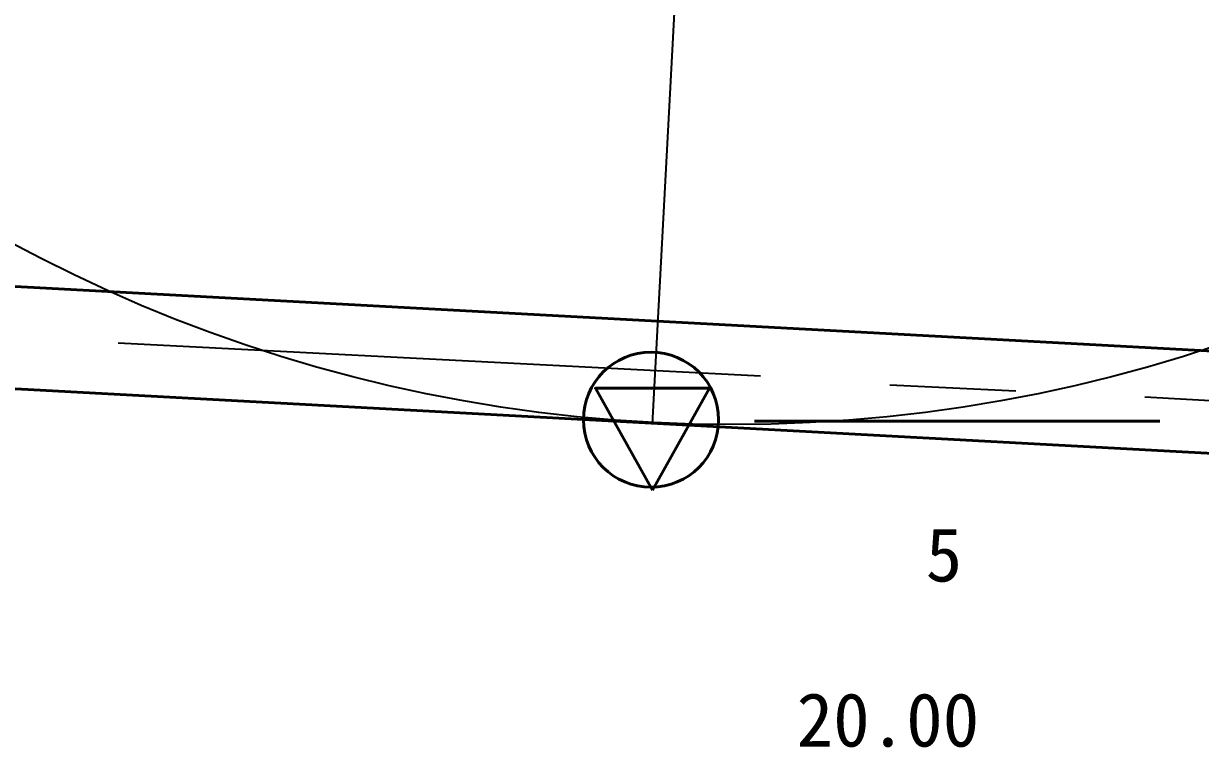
# Model space of a CAD drawing. Header units: metres. Extents: x 110 to 500, y 133 to 419.
# Drawn here: x 156.65 to 180.17, y 308.32 to 322.79 of the extents above; entities that cross this region are included whole.
import ezdxf

# ---------------------------------------------------------------- set-up
doc = ezdxf.new("R2010")
doc.units = ezdxf.units.M
for name, color, linetype in [('PDF_0-道路边线', 7, 'Continuous'), ('PDF_PP-COM', 7, 'Continuous'), ('PDF_ROAD-CENT', 7, 'Continuous'), ('PDF_勘探点', 7, 'Continuous')]:
    doc.layers.add(name, color=color, linetype=linetype)
doc.styles.add('CHINESE', font='宋体')

msp = doc.modelspace()

# ---------------------------------------------------------------- linework, layer by layer
at = {"layer": 'PDF_0-道路边线', "color": 3, "lineweight": 40}
for points in [[(200.78, 315.14), (146.36, 318.08)], [(146.24, 316.04), (200.66, 313.1)]]:
    msp.add_lwpolyline(points, dxfattribs=at)
at = {"layer": 'PDF_PP-COM', "color": 7}
msp.add_lwpolyline([(169.22, 314.78), (172.46, 375.38)], dxfattribs=at)
at = {"layer": 'PDF_PP-COM', "color": 4}
msp.add_circle((170.81, 345.106), 30.334, dxfattribs=at)
at = {"layer": 'PDF_ROAD-CENT', "color": 6}
for points in [[(171.38, 315.74), (158.54, 316.4)], [(176.48, 315.44), (173.96, 315.56)], [(191.9, 314.6), (179.06, 315.32)]]:
    msp.add_lwpolyline(points, dxfattribs=at)
at = {"layer": 'PDF_勘探点', "color": 5, "lineweight": 40}
msp.add_lwpolyline([(169.22, 313.46), (170.36, 315.5), (168.08, 315.5)], close=True, dxfattribs=at)
msp.add_lwpolyline([(171.26, 314.84), (179.36, 314.84)], dxfattribs=at)
msp.add_circle((169.19, 314.87), 1.35, dxfattribs=at)

# ---------------------------------------------------------------- texts
at = {"color": 5, "attachment_point": 7, "style": 'CHINESE'}
for s, insert, char_height in [('5', (174.68, 311.618), 1.073), ('20.00', (172.1, 308.318), 1.0728)]:
    msp.add_mtext(s, dxfattribs=dict(at, insert=insert, char_height=char_height))

doc.saveas('drawing.dxf')
